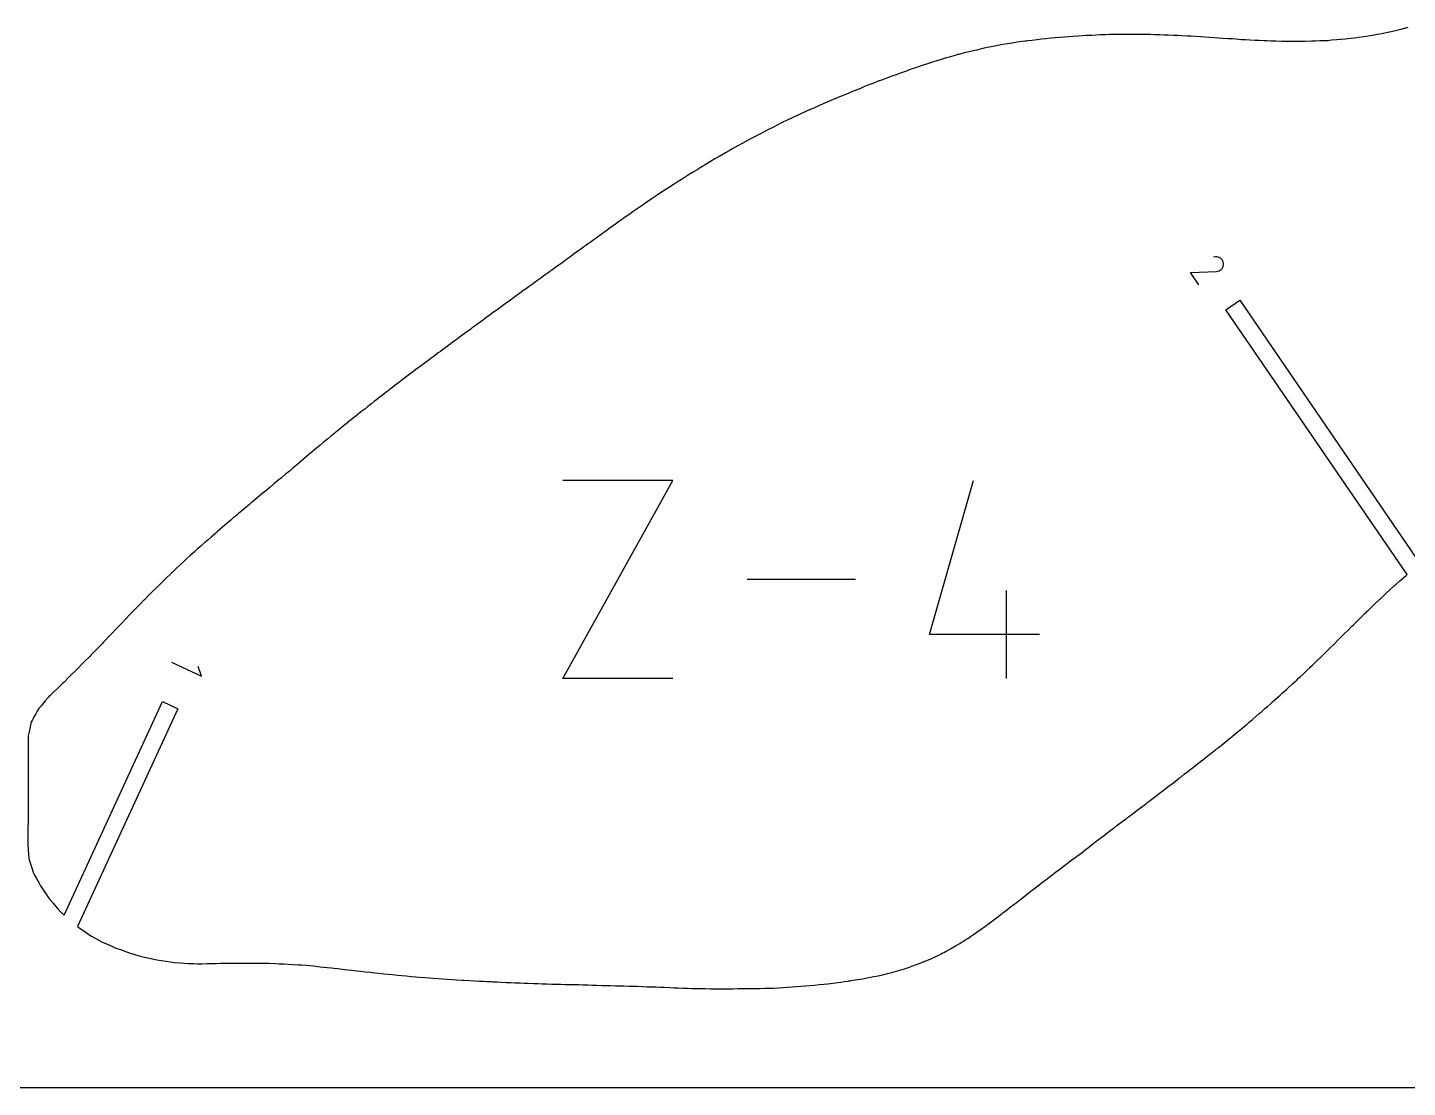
# Model space of a CAD drawing. Extents: x 0 to 560, y 0 to 480.
# Drawn here: x 133.8 to 227.2, y 0 to 71.6 of the extents above; entities that cross this region are included whole.
import ezdxf

# ---------------------------------------------------------------- set-up
doc = ezdxf.new("R2010")
doc.units = 0

msp = doc.modelspace()

# ---------------------------------------------------------------- linework, layer by layer
at = {"layer": 'annotation', "color": 1}
for p, q in [((214.172228, 56.146543), (214.031932, 56.129673)), ((214.262164, 56.145284), (214.172228, 56.146543)), ((214.347927, 56.128619), (214.262164, 56.145284)), ((214.428043, 56.097831), (214.347927, 56.128619)), ((214.501037, 56.054205), (214.428043, 56.097831)), ((214.565437, 55.999022), (214.501037, 56.054205)), ((212.491587, 55.077086), (214.232035, 55.154369)), ((213.05349, 54.256131), (212.491587, 55.077086)), ((214.232035, 55.154369), (214.232035, 55.154369)), ((214.232035, 55.154369), (214.233778, 55.15423)), ((214.233778, 55.15423), (214.235505, 55.154135)), ((214.235505, 55.154135), (214.237229, 55.154084)), ((214.237229, 55.154084), (214.238965, 55.154079)), ((214.238965, 55.154079), (214.240724, 55.15412)), ((214.240724, 55.15412), (214.242522, 55.154208)), ((214.242522, 55.154208), (214.244371, 55.154344)), ((214.244371, 55.154344), (214.246285, 55.154528)), ((214.246285, 55.154528), (214.248278, 55.154762)), ((214.248278, 55.154762), (214.336967, 55.16947)), ((214.248278, 55.154762), (214.248278, 55.154762)), ((214.336967, 55.16947), (214.419202, 55.198886)), ((214.419202, 55.198886), (214.493716, 55.241484)), ((214.493716, 55.241484), (214.559239, 55.295738)), ((214.559239, 55.295738), (214.614503, 55.36012)), ((214.619767, 55.933568), (214.565437, 55.999022)), ((214.614503, 55.36012), (214.65824, 55.433104)), ((214.662555, 55.859124), (214.619767, 55.933568)), ((214.65824, 55.433104), (214.689182, 55.513163)), ((214.692327, 55.776975), (214.662555, 55.859124)), ((214.689182, 55.513163), (214.706061, 55.598772)), ((214.707608, 55.688403), (214.692327, 55.776975)), ((214.706061, 55.598772), (214.707608, 55.688403)), ((214.707608, 55.688403), (214.707608, 55.688403)), ((170.030531, 27.632465), (177.466957, 41.025423)), ((177.466957, 41.025423), (170.030531, 41.025423)), ((194.834715, 30.609891), (197.804582, 41.025423)), ((189.813616, 34.328944), (182.490576, 34.328944)), ((200.042061, 27.632465), (200.042061, 33.580598)), ((202.271141, 30.609891), (194.834715, 30.609891)), ((143.555403, 28.734344), (145.590298, 27.797967)), ((145.590298, 27.797967), (145.345956, 28.458578)), ((177.466957, 27.632465), (170.030531, 27.632465))]:
    msp.add_line(p, q, dxfattribs=at)
at = {"layer": 'boundary', "color": 5}
for p, q in [((203.323922, 70.942098), (203.038016, 70.913389)), ((203.609829, 70.965424), (203.323922, 70.942098)), ((203.958726, 70.992296), (203.609829, 70.965424)), ((204.244633, 71.015622), (203.958726, 70.992296)), ((204.53054, 71.034312), (204.244633, 71.015622)), ((204.879437, 71.058659), (204.53054, 71.034312)), ((205.165344, 71.077348), (204.879437, 71.058659)), ((205.45125, 71.092355), (205.165344, 71.077348)), ((205.800147, 71.111298), (205.45125, 71.092355)), ((206.086054, 71.126303), (205.800147, 71.111298)), ((206.371961, 71.136577), (206.086054, 71.126303)), ((206.720858, 71.149202), (206.371961, 71.136577)), ((207.006765, 71.159477), (206.720858, 71.149202)), ((207.292672, 71.163729), (207.006765, 71.159477)), ((207.641569, 71.16943), (207.292672, 71.163729)), ((207.927476, 71.173683), (207.641569, 71.16943)), ((208.213383, 71.175466), (207.927476, 71.173683)), ((208.562279, 71.177111), (208.213383, 71.175466)), ((208.848186, 71.178893), (208.562279, 71.177111)), ((209.134093, 71.174928), (208.848186, 71.178893)), ((209.48299, 71.169031), (209.134093, 71.174928)), ((209.768897, 71.165067), (209.48299, 71.169031)), ((210.054804, 71.155047), (209.768897, 71.165067)), ((210.4037, 71.144287), (210.054804, 71.155047)), ((210.689606, 71.134266), (210.4037, 71.144287)), ((210.975514, 71.122677), (210.689606, 71.134266)), ((211.32441, 71.108426), (210.975514, 71.122677)), ((211.610316, 71.096836), (211.32441, 71.108426)), ((211.896224, 71.082704), (211.610316, 71.096836)), ((212.245121, 71.064558), (211.896224, 71.082704)), ((212.531029, 71.050425), (212.245121, 71.064558)), ((212.816934, 71.031163), (212.531029, 71.050425)), ((213.165831, 71.008342), (212.816934, 71.031163)), ((213.451739, 70.989078), (213.165831, 71.008342)), ((213.737646, 70.970047), (213.451739, 70.989078)), ((214.086542, 70.948117), (213.737646, 70.970047)), ((214.372448, 70.929085), (214.086542, 70.948117)), ((223.865461, 70.971682), (223.579556, 70.929754)), ((224.214357, 71.020508), (223.865461, 70.971682)), ((224.500264, 71.062434), (224.214357, 71.020508)), ((224.786172, 71.111993), (224.500264, 71.062434)), ((225.135069, 71.17123), (224.786172, 71.111993)), ((225.420974, 71.220789), (225.135069, 71.17123)), ((225.706881, 71.282174), (225.420974, 71.220789)), ((226.055779, 71.35956), (225.706881, 71.282174)), ((226.341688, 71.420946), (226.055779, 71.35956)), ((226.716524, 71.516737), (226.341688, 71.420946)), ((226.937442, 71.572666), (226.716524, 71.516737)), ((226.949445, 71.575774), (226.937442, 71.572666)), ((227.179523, 71.634873), (226.949445, 71.575774)), ((197.513752, 70.002177), (197.164855, 69.919268)), ((197.799659, 70.070617), (197.513752, 70.002177)), ((198.085566, 70.136365), (197.799659, 70.070617)), ((198.434463, 70.214769), (198.085566, 70.136365)), ((198.72037, 70.280516), (198.434463, 70.214769)), ((199.006277, 70.337485), (198.72037, 70.280516)), ((199.355173, 70.408522), (199.006277, 70.337485)), ((199.641081, 70.46549), (199.355173, 70.408522)), ((199.926987, 70.511627), (199.641081, 70.46549)), ((200.275884, 70.571171), (199.926987, 70.511627)), ((200.56179, 70.617306), (200.275884, 70.571171)), ((200.759523, 70.643384), (200.56179, 70.617306)), ((201.100052, 70.688085), (200.759523, 70.643384)), ((201.297784, 70.714161), (201.100052, 70.688085)), ((201.385959, 70.725882), (201.297784, 70.714161)), ((201.394327, 70.72698), (201.385959, 70.725882)), ((201.482502, 70.738701), (201.394327, 70.72698)), ((201.768408, 70.773053), (201.482502, 70.738701)), ((202.117305, 70.813953), (201.768408, 70.773053)), ((202.403212, 70.848307), (202.117305, 70.813953)), ((202.689119, 70.877015), (202.403212, 70.848307)), ((203.038016, 70.913389), (202.689119, 70.877015)), ((214.658356, 70.909856), (214.372448, 70.929085)), ((215.007253, 70.88623), (214.658356, 70.909856)), ((215.29316, 70.867), (215.007253, 70.88623)), ((215.579066, 70.846832), (215.29316, 70.867)), ((215.927963, 70.820294), (215.579066, 70.846832)), ((216.213871, 70.800126), (215.927963, 70.820294)), ((216.499777, 70.786179), (216.213871, 70.800126)), ((216.848674, 70.77132), (216.499777, 70.786179)), ((217.134581, 70.757373), (216.848674, 70.77132)), ((217.470572, 70.743049), (217.134581, 70.757373)), ((217.652538, 70.735162), (217.470572, 70.743049)), ((217.917949, 70.723764), (217.652538, 70.735162)), ((218.055292, 70.717899), (217.917949, 70.723764)), ((218.120195, 70.716735), (218.055292, 70.717899)), ((218.244602, 70.714161), (218.120195, 70.716735)), ((218.656653, 70.705283), (218.244602, 70.714161)), ((218.976002, 70.697821), (218.656653, 70.705283)), ((219.412052, 70.694731), (218.976002, 70.697821)), ((219.455505, 70.694502), (219.412052, 70.694731)), ((219.896712, 70.691274), (219.455505, 70.694502)), ((220.256046, 70.702582), (219.896712, 70.691274)), ((220.682056, 70.714161), (220.256046, 70.702582)), ((220.763181, 70.716156), (220.682056, 70.714161)), ((220.817423, 70.717187), (220.763181, 70.716156)), ((220.940401, 70.721779), (220.817423, 70.717187)), ((221.228265, 70.73285), (220.940401, 70.721779)), ((221.406091, 70.740036), (221.228265, 70.73285)), ((221.738132, 70.752299), (221.406091, 70.740036)), ((222.024041, 70.778011), (221.738132, 70.752299)), ((222.372938, 70.806944), (222.024041, 70.778011)), ((222.658843, 70.832656), (222.372938, 70.806944)), ((222.94475, 70.863146), (222.658843, 70.832656)), ((223.293647, 70.899266), (222.94475, 70.863146)), ((223.579556, 70.929754), (223.293647, 70.899266)), ((194.402724, 69.093382), (194.116817, 69.000479)), ((194.751621, 69.206896), (194.402724, 69.093382)), ((195.037527, 69.2998), (194.751621, 69.206896)), ((195.323434, 69.387637), (195.037527, 69.2998)), ((195.672331, 69.494303), (195.323434, 69.387637)), ((195.958238, 69.582141), (195.672331, 69.494303)), ((196.164252, 69.642176), (195.958238, 69.582141)), ((196.471095, 69.733418), (196.164252, 69.642176)), ((196.677109, 69.793452), (196.471095, 69.733418)), ((196.757002, 69.815991), (196.677109, 69.793452)), ((196.799056, 69.828291), (196.757002, 69.815991)), ((196.878949, 69.850829), (196.799056, 69.828291)), ((197.164855, 69.919268), (196.878949, 69.850829)), ((191.989489, 68.242377), (191.640593, 68.111592)), ((192.275396, 68.347603), (191.989489, 68.242377)), ((192.561303, 68.450443), (192.275396, 68.347603)), ((192.9102, 68.576206), (192.561303, 68.450443)), ((193.196106, 68.679048), (192.9102, 68.576206)), ((193.352335, 68.733803), (193.196106, 68.679048)), ((193.593158, 68.817988), (193.352335, 68.733803)), ((193.749387, 68.872741), (193.593158, 68.817988)), ((193.879065, 68.917874), (193.749387, 68.872741)), ((193.987139, 68.955348), (193.879065, 68.917874)), ((194.116817, 69.000479), (193.987139, 68.955348)), ((189.513265, 67.268429), (189.318994, 67.188213)), ((189.799172, 67.385431), (189.513265, 67.268429)), ((190.148068, 67.528245), (189.799172, 67.385431)), ((190.433975, 67.645248), (190.148068, 67.528245)), ((190.660096, 67.733935), (190.433975, 67.645248)), ((190.988122, 67.863342), (190.660096, 67.733935)), ((191.214244, 67.952031), (190.988122, 67.863342)), ((191.274029, 67.975117), (191.214244, 67.952031)), ((191.2949, 67.983281), (191.274029, 67.975117)), ((191.354686, 68.006366), (191.2949, 67.983281)), ((191.640593, 68.111592), (191.354686, 68.006366)), ((187.330938, 66.3497), (187.039367, 66.223319)), ((187.671843, 66.497099), (187.330938, 66.3497)), ((187.95775, 66.618787), (187.671843, 66.497099)), ((188.306647, 66.766996), (187.95775, 66.618787)), ((188.592553, 66.888685), (188.306647, 66.766996)), ((188.68419, 66.926522), (188.592553, 66.888685)), ((188.846714, 66.993484), (188.68419, 66.926522)), ((188.938351, 67.03132), (188.846714, 66.993484)), ((189.132621, 67.111537), (188.938351, 67.03132)), ((189.318994, 67.188213), (189.132621, 67.111537)), ((185.195619, 65.371893), (184.909712, 65.235052)), ((185.544516, 65.538104), (185.195619, 65.371893)), ((185.830423, 65.674945), (185.544516, 65.538104)), ((186.16693, 65.829798), (185.830423, 65.674945)), ((186.496665, 65.981605), (186.16693, 65.829798)), ((186.751132, 66.098603), (186.496665, 65.981605)), ((186.764921, 66.104606), (186.751132, 66.098603)), ((186.778709, 66.11061), (186.764921, 66.104606)), ((187.039367, 66.223319), (186.778709, 66.11061)), ((183.300907, 64.411703), (183.06829, 64.290953)), ((183.349017, 64.436682), (183.300907, 64.411703)), ((183.588917, 64.561282), (183.349017, 64.436682)), ((183.989001, 64.768988), (183.588917, 64.561282)), ((184.233983, 64.892911), (183.989001, 64.768988)), ((184.57396, 65.065976), (184.233983, 64.892911)), ((184.818942, 65.189898), (184.57396, 65.065976)), ((184.859867, 65.210238), (184.818942, 65.189898)), ((184.868786, 65.214713), (184.859867, 65.210238)), ((184.909712, 65.235052), (184.868786, 65.214713)), ((181.861801, 63.639187), (181.524097, 63.454304)), ((182.14758, 63.796338), (181.861801, 63.639187)), ((182.523797, 63.998523), (182.14758, 63.796338)), ((182.771036, 64.131367), (182.523797, 63.998523)), ((182.815366, 64.155183), (182.771036, 64.131367)), ((183.027499, 64.269189), (182.815366, 64.155183)), ((183.047895, 64.280071), (183.027499, 64.269189)), ((183.06829, 64.290953), (183.047895, 64.280071)), ((179.938474, 62.537392), (179.753929, 62.427767)), ((180.121612, 62.64776), (179.938474, 62.537392)), ((180.306158, 62.757385), (180.121612, 62.64776)), ((180.606517, 62.930488), (180.306158, 62.757385)), ((181.019956, 63.171458), (180.606517, 62.930488)), ((181.226869, 63.290887), (181.019956, 63.171458)), ((181.279189, 63.319683), (181.226869, 63.290887)), ((181.331508, 63.348478), (181.279189, 63.319683)), ((181.524097, 63.454304), (181.331508, 63.348478)), ((178.464738, 61.634878), (178.387236, 61.586655)), ((178.750644, 61.811146), (178.464738, 61.634878)), ((179.09954, 62.027242), (178.750644, 61.811146)), ((179.385448, 62.203509), (179.09954, 62.027242)), ((179.48681, 62.264926), (179.385448, 62.203509)), ((179.652568, 62.36635), (179.48681, 62.264926)), ((179.753929, 62.427767), (179.652568, 62.36635)), ((177.052814, 60.741654), (176.812711, 60.586347)), ((177.303923, 60.903014), (177.052814, 60.741654)), ((177.544026, 61.058322), (177.303923, 60.903014)), ((177.752431, 61.188921), (177.544026, 61.058322)), ((178.051111, 61.376458), (177.752431, 61.188921)), ((178.259515, 61.507057), (178.051111, 61.376458)), ((178.337018, 61.55528), (178.259515, 61.507057)), ((178.387236, 61.586655), (178.337018, 61.55528)), ((175.611898, 59.778078), (175.538776, 59.728005)), ((175.702606, 59.840446), (175.611898, 59.778078)), ((175.988513, 60.034225), (175.702606, 59.840446)), ((176.33741, 60.269669), (175.988513, 60.034225)), ((176.623317, 60.463447), (176.33741, 60.269669)), ((176.669119, 60.493207), (176.623317, 60.463447)), ((176.766907, 60.556587), (176.669119, 60.493207)), ((176.812711, 60.586347), (176.766907, 60.556587)), ((174.346179, 58.895824), (174.133834, 58.744925)), ((174.569552, 59.05445), (174.346179, 58.895824)), ((174.781896, 59.205349), (174.569552, 59.05445)), ((174.977094, 59.340357), (174.781896, 59.205349)), ((175.252868, 59.530628), (174.977094, 59.340357)), ((175.448068, 59.665636), (175.252868, 59.530628)), ((175.538776, 59.728005), (175.448068, 59.665636)), ((172.940473, 57.884318), (172.902372, 57.857113)), ((173.226381, 58.090036), (172.940473, 57.884318)), ((173.575278, 58.342826), (173.226381, 58.090036)), ((173.861185, 58.548543), (173.575278, 58.342826)), ((173.934747, 58.601527), (173.861185, 58.548543)), ((174.060271, 58.691941), (173.934747, 58.601527)), ((174.133834, 58.744925), (174.060271, 58.691941)), ((171.723807, 57.012481), (171.572494, 56.903504)), ((171.86845, 57.117135), (171.723807, 57.012481)), ((172.019764, 57.226111), (171.86845, 57.117135)), ((172.267568, 57.403042), (172.019764, 57.226111)), ((172.608542, 57.647284), (172.267568, 57.403042)), ((172.856347, 57.824215), (172.608542, 57.647284)), ((172.89445, 57.851421), (172.856347, 57.824215)), ((172.902372, 57.857113), (172.89445, 57.851421)), ((170.486324, 56.115014), (170.303965, 55.982794)), ((170.822913, 56.359332), (170.486324, 56.115014)), ((171.099054, 56.559542), (170.822913, 56.359332)), ((171.233647, 56.65715), (171.099054, 56.559542)), ((171.437901, 56.805897), (171.233647, 56.65715)), ((171.572494, 56.903504), (171.437901, 56.805897)), ((169.113033, 55.121813), (169.030044, 55.062083)), ((169.174644, 55.166191), (169.113033, 55.121813)), ((169.257633, 55.225921), (169.174644, 55.166191)), ((169.551955, 55.439449), (169.257633, 55.225921)), ((169.977845, 55.746412), (169.551955, 55.439449)), ((170.178343, 55.8917), (169.977845, 55.746412)), ((170.241154, 55.937247), (170.178343, 55.8917)), ((170.303965, 55.982794), (170.241154, 55.937247)), ((167.749033, 54.141372), (167.658637, 54.076316)), ((167.944546, 54.281467), (167.749033, 54.141372)), ((168.141411, 54.423532), (167.944546, 54.281467)), ((168.336922, 54.563627), (168.141411, 54.423532)), ((168.53984, 54.709439), (168.336922, 54.563627)), ((168.827126, 54.916271), (168.53984, 54.709439)), ((169.030044, 55.062083), (168.827126, 54.916271)), ((166.473556, 53.220662), (166.320121, 53.108735)), ((166.484529, 53.228661), (166.473556, 53.220662)), ((166.495501, 53.23666), (166.484529, 53.228661)), ((166.659974, 53.355488), (166.495501, 53.23666)), ((166.774484, 53.438147), (166.659974, 53.355488)), ((167.034421, 53.62547), (166.774484, 53.438147)), ((167.416212, 53.901228), (167.034421, 53.62547)), ((167.506606, 53.966285), (167.416212, 53.901228)), ((167.658637, 54.076316), (167.506606, 53.966285)), ((214.877329, 52.559938), (215.823025, 53.20722)), ((215.823025, 53.20722), (228.002305, 35.412969)), ((165.211673, 52.299952), (165.051028, 52.182202)), ((165.336933, 52.391568), (165.211673, 52.299952)), ((165.449526, 52.473991), (165.336933, 52.391568)), ((165.574791, 52.565607), (165.449526, 52.473991)), ((165.938986, 52.831141), (165.574791, 52.565607)), ((166.212599, 53.030285), (165.938986, 52.831141)), ((166.320121, 53.108735), (166.212599, 53.030285)), ((227.126461, 34.663631), (214.877329, 52.559938)), ((163.899829, 51.33796), (163.789589, 51.256899)), ((163.956048, 51.379241), (163.899829, 51.33796)), ((164.185736, 51.547398), (163.956048, 51.379241)), ((164.424392, 51.722706), (164.185736, 51.547398)), ((164.654077, 51.890864), (164.424392, 51.722706)), ((164.814723, 52.008613), (164.654077, 51.890864)), ((165.051028, 52.182202), (164.814723, 52.008613)), ((162.701779, 50.45853), (162.462762, 50.281226)), ((162.748668, 50.493541), (162.701779, 50.45853)), ((162.765769, 50.506058), (162.748668, 50.493541)), ((162.812659, 50.541069), (162.765769, 50.506058)), ((163.098564, 50.750685), (162.812659, 50.541069)), ((163.447461, 51.006003), (163.098564, 50.750685)), ((163.73337, 51.215619), (163.447461, 51.006003)), ((163.789589, 51.256899), (163.73337, 51.215619)), ((161.453886, 49.53782), (161.314275, 49.434804)), ((161.600181, 49.646422), (161.453886, 49.53782)), ((161.745653, 49.753158), (161.600181, 49.646422)), ((161.891945, 49.86176), (161.745653, 49.753158)), ((162.130966, 50.039065), (161.891945, 49.86176)), ((162.462762, 50.281226), (162.130966, 50.039065)), ((160.166755, 48.589147), (160.088369, 48.531148)), ((160.204596, 48.617109), (160.166755, 48.589147)), ((160.452662, 48.8), (160.204596, 48.617109)), ((160.723173, 48.999583), (160.452662, 48.8)), ((160.971238, 49.182474), (160.723173, 48.999583)), ((161.110851, 49.28549), (160.971238, 49.182474)), ((161.314275, 49.434804), (161.110851, 49.28549)), ((158.98833, 47.696398), (158.756137, 47.516238)), ((159.042044, 47.737679), (158.98833, 47.696398)), ((159.076101, 47.763874), (159.042044, 47.737679)), ((159.129814, 47.805155), (159.076101, 47.763874)), ((159.415723, 48.021818), (159.129814, 47.805155)), ((159.764621, 48.286522), (159.415723, 48.021818)), ((160.050528, 48.503186), (159.764621, 48.286522)), ((160.088369, 48.531148), (160.050528, 48.503186)), ((157.80243, 46.775688), (157.652736, 46.659254)), ((157.938643, 46.881434), (157.80243, 46.775688)), ((158.072894, 46.985935), (157.938643, 46.881434)), ((158.209107, 47.091682), (158.072894, 46.985935)), ((158.441299, 47.271843), (158.209107, 47.091682)), ((158.756137, 47.516238), (158.441299, 47.271843)), ((156.55455, 45.800767), (156.43659, 45.707554)), ((156.623457, 45.854978), (156.55455, 45.800767)), ((156.840457, 46.024451), (156.623457, 45.854978)), ((157.071395, 46.205892), (156.840457, 46.024451)), ((157.288396, 46.375365), (157.071395, 46.205892)), ((157.43809, 46.491799), (157.288396, 46.375365)), ((157.652736, 46.659254), (157.43809, 46.491799)), ((155.446975, 44.919351), (155.195797, 44.714579)), ((155.456235, 44.926809), (155.446975, 44.919351)), ((155.465497, 44.934267), (155.456235, 44.926809)), ((155.721091, 45.137743), (155.465497, 44.934267)), ((156.021646, 45.37785), (155.721091, 45.137743)), ((156.367682, 45.653343), (156.021646, 45.37785)), ((156.43659, 45.707554), (156.367682, 45.653343)), ((154.338563, 44.013557), (154.121909, 43.834268)), ((154.407816, 44.0705), (154.338563, 44.013557)), ((154.457011, 44.11098), (154.407816, 44.0705)), ((154.526265, 44.167924), (154.457011, 44.11098)), ((154.868156, 44.446763), (154.526265, 44.167924)), ((155.195797, 44.714579), (154.868156, 44.446763)), ((153.070653, 42.960368), (152.842814, 42.768938)), ((153.228628, 43.092846), (153.070653, 42.960368)), ((153.356562, 43.199465), (153.228628, 43.092846)), ((153.477618, 43.300497), (153.356562, 43.199465)), ((153.605551, 43.407115), (153.477618, 43.300497)), ((153.822206, 43.586403), (153.605551, 43.407115)), ((154.121909, 43.834268), (153.822206, 43.586403)), ((152.028779, 42.085457), (151.86719, 41.949475)), ((152.131838, 42.172136), (152.028779, 42.085457)), ((152.314686, 42.325564), (152.131838, 42.172136)), ((152.501994, 42.483031), (152.314686, 42.325564)), ((152.684843, 42.63646), (152.501994, 42.483031)), ((152.842814, 42.768938), (152.684843, 42.63646)), ((150.843419, 41.093077), (150.481633, 40.792601)), ((150.891664, 41.133246), (150.843419, 41.093077)), ((150.985636, 41.211256), (150.891664, 41.133246)), ((151.033879, 41.251425), (150.985636, 41.211256)), ((151.271543, 41.450654), (151.033879, 41.251425)), ((151.526468, 41.663569), (151.271543, 41.450654)), ((151.764133, 41.862798), (151.526468, 41.663569)), ((151.86719, 41.949475), (151.764133, 41.862798)), ((149.922709, 40.329099), (149.660355, 40.110173)), ((149.923686, 40.329907), (149.922709, 40.329099)), ((149.924664, 40.330714), (149.923686, 40.329907)), ((150.195749, 40.555858), (149.924664, 40.330714)), ((150.481633, 40.792601), (150.195749, 40.555858)), ((148.600694, 39.224493), (148.301127, 38.970959)), ((148.820536, 39.410003), (148.600694, 39.224493)), ((148.886603, 39.465542), (148.820536, 39.410003)), ((148.935933, 39.50696), (148.886603, 39.465542)), ((149.002002, 39.562499), (148.935933, 39.50696)), ((149.355436, 39.857173), (149.002002, 39.562499)), ((149.660355, 40.110173), (149.355436, 39.857173)), ((147.565229, 38.346066), (147.328241, 38.142935)), ((147.732896, 38.489293), (147.565229, 38.346066)), ((147.851138, 38.589689), (147.732896, 38.489293)), ((147.963047, 38.685052), (147.851138, 38.589689)), ((148.081288, 38.785448), (147.963047, 38.685052)), ((148.301127, 38.970959), (148.081288, 38.785448)), ((146.540495, 37.463425), (146.360713, 37.307904)), ((146.661341, 37.568582), (146.540495, 37.463425)), ((146.826404, 37.711263), (146.661341, 37.568582)), ((146.995518, 37.857029), (146.826404, 37.711263)), ((147.160577, 37.999709), (146.995518, 37.857029)), ((147.328241, 38.142935), (147.160577, 37.999709)), ((145.399757, 36.463863), (145.319156, 36.392593)), ((145.527665, 36.576602), (145.399757, 36.463863)), ((145.608263, 36.647873), (145.527665, 36.576602)), ((145.81357, 36.828623), (145.608263, 36.647873)), ((146.03456, 37.021998), (145.81357, 36.828623)), ((146.23987, 37.202748), (146.03456, 37.021998)), ((146.360713, 37.307904), (146.23987, 37.202748)), ((144.398449, 35.570463), (144.139954, 35.325995)), ((144.444679, 35.611902), (144.398449, 35.570463)), ((144.527545, 35.685723), (144.444679, 35.611902)), ((144.573777, 35.727161), (144.527545, 35.685723)), ((144.81345, 35.941798), (144.573777, 35.727161)), ((145.07948, 36.177956), (144.81345, 35.941798)), ((145.319156, 36.392593), (145.07948, 36.177956)), ((143.477738, 34.698666), (143.214621, 34.43962)), ((143.505149, 34.725528), (143.477738, 34.698666)), ((143.560479, 34.779588), (143.505149, 34.725528)), ((143.587893, 34.806451), (143.560479, 34.779588)), ((143.846388, 35.05092), (143.587893, 34.806451)), ((144.139954, 35.325995), (143.846388, 35.05092)), ((226.634797, 34.231143), (227.066397, 34.610692)), ((227.066397, 34.610692), (227.126461, 34.663631)), ((142.557022, 33.794178), (142.290651, 33.530625)), ((142.579817, 33.816532), (142.557022, 33.794178)), ((142.627621, 33.863386), (142.579817, 33.816532)), ((142.650409, 33.88574), (142.627621, 33.863386)), ((142.913526, 34.144784), (142.650409, 33.88574)), ((143.214621, 34.43962), (142.913526, 34.144784)), ((225.675076, 33.35886), (225.991867, 33.650616)), ((225.991867, 33.650616), (226.245969, 33.88574)), ((226.245969, 33.88574), (226.277774, 33.914714)), ((226.277774, 33.914714), (226.309881, 33.94365)), ((226.309881, 33.94365), (226.341688, 33.972625)), ((226.341688, 33.972625), (226.634797, 34.231143)), ((141.636317, 32.886398), (141.376747, 32.619709)), ((141.655852, 32.905617), (141.636317, 32.886398)), ((141.696858, 32.945812), (141.655852, 32.905617)), ((141.716389, 32.96503), (141.696858, 32.945812)), ((141.982763, 33.228582), (141.716389, 32.96503)), ((142.290651, 33.530625), (141.982763, 33.228582)), ((224.732401, 32.466188), (225.020814, 32.742483)), ((225.020814, 32.742483), (225.252951, 32.96503)), ((225.252951, 32.96503), (225.30672, 33.015812)), ((225.30672, 33.015812), (225.367205, 33.072953)), ((225.367205, 33.072953), (225.420974, 33.123736)), ((225.420974, 33.123736), (225.675076, 33.35886)), ((140.715607, 31.940126), (140.471114, 31.682139)), ((140.741941, 31.968047), (140.715607, 31.940126)), ((140.787661, 32.0164), (140.741941, 31.968047)), ((140.813997, 32.044319), (140.787661, 32.0164)), ((141.07357, 32.311007), (140.813997, 32.044319)), ((141.376747, 32.619709), (141.07357, 32.311007)), ((223.80045, 31.559355), (224.07471, 31.82748)), ((224.07471, 31.82748), (224.295606, 32.044319)), ((224.295606, 32.044319), (224.360617, 32.107678)), ((224.360617, 32.107678), (224.435253, 32.18028)), ((224.435253, 32.18028), (224.500264, 32.24364)), ((224.500264, 32.24364), (224.732401, 32.466188)), ((139.794896, 30.973217), (139.563405, 30.730516)), ((139.836309, 31.016423), (139.794896, 30.973217)), ((139.898159, 31.080402), (139.836309, 31.016423)), ((139.939575, 31.123609), (139.898159, 31.080402)), ((140.184067, 31.381596), (139.939575, 31.123609)), ((140.471114, 31.682139), (140.184067, 31.381596)), ((222.874968, 30.646522), (223.141705, 30.909621)), ((223.141705, 30.909621), (223.357828, 31.123609)), ((223.357828, 31.123609), (223.427612, 31.192675)), ((223.427612, 31.192675), (223.509772, 31.273447)), ((223.509772, 31.273447), (223.579556, 31.342515)), ((223.579556, 31.342515), (223.80045, 31.559355)), ((138.874186, 30.014187), (138.653437, 29.785269)), ((138.9286, 30.071176), (138.874186, 30.014187)), ((139.001348, 30.145909), (138.9286, 30.071176)), ((139.055764, 30.202898), (139.001348, 30.145909)), ((139.287257, 30.445599), (139.055764, 30.202898)), ((139.563405, 30.730516), (139.287257, 30.445599)), ((221.951476, 29.732122), (222.213717, 29.991643)), ((222.213717, 29.991643), (222.42706, 30.202898)), ((222.42706, 30.202898), (222.499624, 30.274817)), ((222.499624, 30.274817), (222.58628, 30.360615)), ((222.58628, 30.360615), (222.658843, 30.432534)), ((222.658843, 30.432534), (222.874968, 30.646522)), ((137.953475, 29.066648), (137.737187, 28.847408)), ((138.018635, 29.133314), (137.953475, 29.066648)), ((138.099444, 29.215521), (138.018635, 29.133314)), ((138.164604, 29.282186), (138.099444, 29.215521)), ((138.385349, 29.511105), (138.164604, 29.282186)), ((138.653437, 29.785269), (138.385349, 29.511105)), ((221.02788, 28.826141), (221.286437, 29.077151)), ((221.286437, 29.077151), (221.496895, 29.282186)), ((221.496895, 29.282186), (221.572346, 29.356839)), ((221.572346, 29.356839), (221.662684, 29.446216)), ((221.662684, 29.446216), (221.738132, 29.520868)), ((221.738132, 29.520868), (221.951476, 29.732122)), ((137.032765, 28.136989), (136.815126, 27.920974)), ((137.102381, 28.206881), (137.032765, 28.136989)), ((137.187005, 28.291583), (137.102381, 28.206881)), ((137.256625, 28.361477), (137.187005, 28.291583)), ((137.472914, 28.580718), (137.256625, 28.361477)), ((137.737187, 28.847408), (137.472914, 28.580718)), ((220.098252, 27.940985), (220.344277, 28.171571)), ((220.344277, 28.171571), (220.545816, 28.361477)), ((220.545816, 28.361477), (220.630184, 28.442348)), ((220.630184, 28.442348), (220.733056, 28.540234)), ((220.733056, 28.540234), (220.817423, 28.621105)), ((220.817423, 28.621105), (221.02788, 28.826141)), ((136.112054, 27.231312), (135.888484, 27.012606)), ((136.18032, 27.298513), (136.112054, 27.231312)), ((136.258886, 27.373565), (136.18032, 27.298513)), ((136.327156, 27.440765), (136.258886, 27.373565)), ((136.544794, 27.656779), (136.327156, 27.440765)), ((136.815126, 27.920974), (136.544794, 27.656779)), ((218.976002, 26.905149), (219.158035, 27.072139)), ((219.158035, 27.072139), (219.378496, 27.273776)), ((219.378496, 27.273776), (219.560529, 27.440765)), ((219.560529, 27.440765), (219.664403, 27.536767)), ((219.664403, 27.536767), (219.792839, 27.655078)), ((219.792839, 27.655078), (219.896713, 27.75108)), ((219.896713, 27.75108), (220.098252, 27.940985)), ((135.191337, 26.342686), (135.005122, 26.119141)), ((135.25368, 26.405048), (135.191337, 26.342686)), ((135.310697, 26.457691), (135.25368, 26.405048)), ((135.373032, 26.520055), (135.310697, 26.457691)), ((135.596602, 26.738762), (135.373032, 26.520055)), ((135.888484, 27.012606), (135.596602, 26.738762)), ((218.055292, 26.07422), (218.210391, 26.213598)), ((218.210391, 26.213598), (218.396892, 26.380675)), ((218.396892, 26.380675), (218.551992, 26.520055)), ((218.551992, 26.520055), (218.682799, 26.638972)), ((218.682799, 26.638972), (218.845195, 26.786232)), ((218.845195, 26.786232), (218.976002, 26.905149)), ((134.370323, 25.258692), (134.270633, 25.094169)), ((134.469454, 25.434823), (134.370323, 25.258692)), ((134.569144, 25.599347), (134.469454, 25.434823)), ((134.755359, 25.822889), (134.569144, 25.599347)), ((135.005122, 26.119141), (134.755359, 25.822889)), ((136.292171, 11.641658), (142.932753, 26.072694)), ((143.97382, 25.593637), (137.195686, 10.863679)), ((142.932753, 26.072694), (143.97382, 25.593637)), ((216.925351, 25.083309), (217.134581, 25.263755)), ((217.134581, 25.263755), (217.255024, 25.369216)), ((217.255024, 25.369216), (217.397841, 25.493884)), ((217.397841, 25.493884), (217.518283, 25.599347)), ((217.518283, 25.599347), (217.683748, 25.745874)), ((217.683748, 25.745874), (217.889828, 25.927693)), ((217.889828, 25.927693), (218.055292, 26.07422)), ((133.995295, 24.392727), (133.927049, 24.043831)), ((134.058094, 24.678634), (133.995295, 24.392727)), ((134.121266, 24.800019), (134.058094, 24.678634)), ((134.207459, 24.972785), (134.121266, 24.800019)), ((134.270633, 25.094169), (134.207459, 24.972785)), ((215.947167, 24.253029), (216.213871, 24.473892)), ((216.213871, 24.473892), (216.290548, 24.538936)), ((216.290548, 24.538936), (216.378901, 24.613591)), ((216.378901, 24.613591), (216.455577, 24.678634)), ((216.455577, 24.678634), (216.664807, 24.85908)), ((216.664807, 24.85908), (216.925351, 25.083309)), ((133.861416, 23.472017), (133.858363, 23.123119)), ((133.864246, 23.757926), (133.861416, 23.472017)), ((133.927049, 24.043831), (133.864246, 23.757926)), ((214.658356, 23.207244), (215.007253, 23.485845)), ((215.007253, 23.485845), (215.29316, 23.713771)), ((215.29316, 23.713771), (215.312365, 23.729452)), ((215.312365, 23.729452), (215.328097, 23.742246)), ((215.328097, 23.742246), (215.347302, 23.757926)), ((215.347302, 23.757926), (215.614003, 23.978788)), ((215.614003, 23.978788), (215.947167, 24.253029)), ((133.85485, 22.551307), (133.853864, 22.202411)), ((133.855529, 22.837213), (133.85485, 22.551307)), ((133.858363, 23.123119), (133.855529, 22.837213)), ((213.451739, 22.252883), (213.68408, 22.435772)), ((213.68408, 22.435772), (213.960569, 22.654322)), ((213.960569, 22.654322), (214.192909, 22.837212)), ((214.192909, 22.837212), (214.246476, 22.879513)), ((214.246476, 22.879513), (214.318882, 22.937015)), ((214.318882, 22.937015), (214.372448, 22.979316)), ((214.372448, 22.979316), (214.658356, 23.207244)), ((133.852619, 21.630595), (133.851908, 21.2817)), ((133.853183, 21.916502), (133.852619, 21.630595)), ((133.853864, 22.202411), (133.853183, 21.916502)), ((212.318672, 21.366607), (212.531029, 21.531699)), ((212.531029, 21.531699), (212.6856, 21.652514)), ((212.6856, 21.652514), (212.868408, 21.795689)), ((212.868408, 21.795689), (213.02298, 21.916502)), ((213.02298, 21.916502), (213.154315, 22.01952)), ((213.154315, 22.01952), (213.320403, 22.149867)), ((213.320403, 22.149867), (213.451739, 22.252883)), ((133.850787, 20.709886), (133.850117, 20.360988)), ((133.851338, 20.995795), (133.850787, 20.709886)), ((133.851908, 21.2817), (133.851338, 20.995795)), ((210.975514, 20.328945), (211.32441, 20.597306)), ((211.32441, 20.597306), (211.610316, 20.815908)), ((211.610316, 20.815908), (211.683869, 20.872713)), ((211.683869, 20.872713), (211.769256, 20.93899)), ((211.769256, 20.93899), (211.842808, 20.995795)), ((211.842808, 20.995795), (212.055163, 21.160886)), ((212.055163, 21.160886), (212.318672, 21.366607)), ((133.849015, 19.789176), (133.848338, 19.440279)), ((133.849568, 20.075081), (133.849015, 19.789176)), ((133.850117, 20.360988), (133.849568, 20.075081)), ((209.768897, 19.410467), (210.040963, 19.617228)), ((210.040963, 19.617228), (210.371082, 19.868321)), ((210.371082, 19.868321), (210.643149, 20.075081)), ((210.643149, 20.075081), (210.656989, 20.085584)), ((210.656989, 20.085584), (210.675766, 20.099842)), ((210.675766, 20.099842), (210.689606, 20.110342)), ((210.689606, 20.110342), (210.975514, 20.328945)), ((133.847236, 18.868465), (133.846566, 18.51957)), ((133.847785, 19.15437), (133.847236, 18.868465)), ((133.848338, 19.440279), (133.847785, 19.15437)), ((208.654597, 18.561449), (208.848187, 18.708693)), ((208.848187, 18.708693), (209.030257, 18.847358)), ((209.030257, 18.847358), (209.250935, 19.015707)), ((209.250935, 19.015707), (209.433005, 19.15437)), ((209.433005, 19.15437), (209.53684, 19.233517)), ((209.53684, 19.233517), (209.66506, 19.331321)), ((209.66506, 19.331321), (209.768897, 19.410467)), ((133.845464, 17.947754), (133.844791, 17.598857)), ((133.846015, 18.233663), (133.845464, 17.947754)), ((133.846566, 18.51957), (133.846015, 18.233663)), ((207.507788, 17.692085), (207.927476, 18.008378)), ((207.927476, 18.008378), (208.019793, 18.078331)), ((208.019793, 18.078331), (208.132086, 18.16371)), ((208.132086, 18.16371), (208.224404, 18.233663)), ((208.224404, 18.233663), (208.417993, 18.380903)), ((208.417993, 18.380903), (208.654597, 18.561449)), ((133.843693, 17.027044), (133.843023, 16.678146)), ((133.84424, 17.312953), (133.843693, 17.027044)), ((133.844791, 17.598857), (133.84424, 17.312953)), ((206.086054, 16.617108), (206.504801, 16.934196)), ((206.504801, 16.934196), (206.725958, 17.101714)), ((206.725958, 17.101714), (206.736531, 17.10972)), ((206.736531, 17.10972), (207.004955, 17.312952)), ((207.004955, 17.312952), (207.00586, 17.313631)), ((207.00586, 17.313631), (207.006765, 17.314309)), ((207.006765, 17.314309), (207.276094, 17.517062)), ((207.276094, 17.517062), (207.286701, 17.525047)), ((207.286701, 17.525047), (207.507788, 17.692085)), ((133.843023, 16.678146), (133.842474, 16.392239)), ((133.842474, 16.392239), (133.855258, 16.106334)), ((133.855258, 16.106334), (133.878057, 15.757437)), ((204.98396, 15.773588), (205.165343, 15.91041)), ((205.165343, 15.91041), (205.360248, 16.059495)), ((205.360248, 16.059495), (205.599768, 16.243156)), ((205.599768, 16.243156), (205.794672, 16.392239)), ((205.794672, 16.392239), (205.885674, 16.462405)), ((205.885674, 16.462405), (205.995051, 16.546941)), ((205.995051, 16.546941), (206.086054, 16.617108)), ((133.878057, 15.757437), (133.89085, 15.471528)), ((133.89085, 15.471528), (133.98209, 15.185621)), ((133.98209, 15.185621), (134.107913, 14.836726)), ((203.632119, 14.758215), (203.966236, 15.008735)), ((203.966236, 15.008735), (204.244633, 15.21613)), ((204.244633, 15.21613), (204.349156, 15.294642)), ((204.349156, 15.294642), (204.479606, 15.393017)), ((204.479606, 15.393017), (204.584129, 15.471528)), ((204.584129, 15.471528), (204.765514, 15.608352)), ((204.765514, 15.608352), (204.98396, 15.773588)), ((134.107913, 14.836726), (134.199147, 14.550821)), ((134.199147, 14.550821), (134.227927, 14.48726)), ((134.227927, 14.48726), (134.241854, 14.459853)), ((134.241854, 14.459853), (134.270633, 14.396294)), ((134.270633, 14.396294), (134.387902, 14.173948)), ((134.387902, 14.173948), (134.567524, 13.852457)), ((202.403212, 13.81923), (202.689119, 14.038512)), ((202.689119, 14.038512), (203.038016, 14.308939)), ((203.038016, 14.308939), (203.323923, 14.528219)), ((203.323923, 14.528219), (203.331433, 14.533906)), ((203.331433, 14.533906), (203.346212, 14.545132)), ((203.346212, 14.545132), (203.353722, 14.550821)), ((203.353722, 14.550821), (203.632119, 14.758215)), ((134.567524, 13.852457), (134.684794, 13.630107)), ((134.684794, 13.630107), (134.865988, 13.358216)), ((134.865988, 13.358216), (135.069532, 13.059271)), ((201.320703, 12.977147), (201.482502, 13.102307)), ((201.482502, 13.102307), (201.689745, 13.263056)), ((201.689745, 13.263056), (201.953161, 13.469359)), ((201.953161, 13.469359), (202.160404, 13.630107)), ((202.160404, 13.630107), (202.239067, 13.691047)), ((202.239067, 13.691047), (202.324548, 13.758292)), ((202.324548, 13.758292), (202.403212, 13.81923)), ((135.069532, 13.059271), (135.191338, 12.877631)), ((135.191338, 12.877631), (135.253921, 12.793516)), ((135.253921, 12.793516), (135.316497, 12.709397)), ((135.316497, 12.709397), (135.545238, 12.448261)), ((135.545238, 12.448261), (135.850691, 12.098964)), ((200.03005, 11.978593), (200.315768, 12.19921)), ((200.315768, 12.19921), (200.561791, 12.389117)), ((200.561791, 12.389117), (200.6859, 12.485119)), ((200.6859, 12.485119), (200.851298, 12.613397)), ((200.851298, 12.613397), (200.975406, 12.709397)), ((200.975406, 12.709397), (201.137205, 12.834554)), ((201.137205, 12.834554), (201.320703, 12.977147)), ((135.850691, 12.098964), (136.112054, 11.803864)), ((136.112054, 11.803864), (136.119495, 11.796276)), ((136.119495, 11.796276), (136.126937, 11.788689)), ((136.126937, 11.788689), (136.237501, 11.690305)), ((136.237501, 11.690305), (136.292171, 11.641658)), ((199.006277, 11.198446), (199.355173, 11.463252)), ((199.355173, 11.463252), (199.64108, 11.67911)), ((199.64108, 11.67911), (199.680965, 11.709659)), ((199.680965, 11.709659), (199.744143, 11.758141)), ((199.744143, 11.758141), (199.784027, 11.788689)), ((199.784027, 11.788689), (200.03005, 11.978593)), ((137.195686, 10.863679), (137.254141, 10.823257)), ((137.254141, 10.823257), (137.371201, 10.742308)), ((137.371201, 10.742308), (137.680355, 10.526311)), ((137.680355, 10.526311), (137.953475, 10.338094)), ((137.953475, 10.338094), (138.146716, 10.227674)), ((197.610495, 10.203952), (197.799659, 10.326796)), ((197.799659, 10.326796), (198.031119, 10.489859)), ((198.031119, 10.489859), (198.331931, 10.704913)), ((198.331931, 10.704913), (198.563391, 10.867976)), ((198.563391, 10.867976), (198.617838, 10.90748)), ((198.617838, 10.90748), (198.665923, 10.943089)), ((198.665923, 10.943089), (198.72037, 10.98259)), ((198.72037, 10.98259), (199.006277, 11.198446)), ((138.146716, 10.227674), (138.439851, 10.057689)), ((138.439851, 10.057689), (138.633092, 9.947265)), ((138.633092, 9.947265), (138.725756, 9.898073)), ((138.725756, 9.898073), (138.781518, 9.867764)), ((138.781518, 9.867764), (138.874186, 9.818572)), ((138.874186, 9.818572), (139.160091, 9.693434)), ((139.160091, 9.693434), (139.508987, 9.539307)), ((139.508987, 9.539307), (139.794896, 9.414165)), ((139.794896, 9.414165), (140.093035, 9.310839)), ((195.958238, 9.201854), (196.244145, 9.36628)), ((196.244145, 9.36628), (196.593042, 9.567371)), ((196.593042, 9.567371), (196.878949, 9.731794)), ((196.878949, 9.731794), (196.975691, 9.792789)), ((196.975691, 9.792789), (197.122523, 9.886271)), ((197.122523, 9.886271), (197.219266, 9.947265)), ((197.219266, 9.947265), (197.40843, 10.070109)), ((197.40843, 10.070109), (197.610495, 10.203952)), ((140.093035, 9.310839), (140.500438, 9.16689)), ((140.500438, 9.16689), (140.715607, 9.092242)), ((140.715607, 9.092242), (140.827277, 9.059397)), ((140.827277, 9.059397), (140.93895, 9.026558)), ((140.93895, 9.026558), (141.125647, 8.969399)), ((141.125647, 8.969399), (141.369536, 8.898796)), ((141.369536, 8.898796), (141.636317, 8.816198)), ((141.636317, 8.816198), (141.922222, 8.75103)), ((141.922222, 8.75103), (142.271117, 8.679204)), ((142.271117, 8.679204), (142.557022, 8.614035)), ((142.557022, 8.614035), (142.842931, 8.569807)), ((142.842931, 8.569807), (143.191829, 8.522449)), ((143.191829, 8.522449), (143.477738, 8.478224)), ((143.477738, 8.478224), (143.763643, 8.450855)), ((143.763643, 8.450855), (144.11254, 8.42289)), ((144.11254, 8.42289), (144.398449, 8.395521)), ((147.446486, 8.395124), (147.795383, 8.40498)), ((147.795383, 8.40498), (148.081288, 8.405701)), ((148.081288, 8.405701), (148.367195, 8.403493)), ((148.367195, 8.403493), (148.716093, 8.403019)), ((148.716093, 8.403019), (149.002001, 8.40081)), ((149.002001, 8.40081), (149.287907, 8.399333)), ((194.116817, 8.371643), (194.402724, 8.488674)), ((194.402724, 8.488674), (194.751621, 8.627132)), ((194.751621, 8.627132), (195.037528, 8.744162)), ((195.037528, 8.744162), (195.205821, 8.826717)), ((195.205821, 8.826717), (195.447557, 8.944004)), ((195.447557, 8.944004), (195.615851, 9.026558)), ((195.615851, 9.026558), (195.733464, 9.087044)), ((195.733464, 9.087044), (195.840624, 9.141367)), ((195.840624, 9.141367), (195.958238, 9.201854)), ((144.398449, 8.395521), (144.684354, 8.383065)), ((144.684354, 8.383065), (145.033249, 8.373741)), ((145.033249, 8.373741), (145.319156, 8.361283)), ((145.319156, 8.361283), (145.605063, 8.362129)), ((145.605063, 8.362129), (145.953961, 8.36631)), ((145.953961, 8.36631), (146.23987, 8.367155)), ((146.23987, 8.367155), (146.525775, 8.373255)), ((146.525775, 8.373255), (146.87467, 8.388299)), ((146.87467, 8.388299), (147.160577, 8.3944)), ((147.160577, 8.3944), (147.446486, 8.395124)), ((149.287907, 8.399333), (149.636802, 8.398189)), ((149.636802, 8.398189), (149.922709, 8.396711)), ((149.922709, 8.396711), (150.125944, 8.38854)), ((150.125944, 8.38854), (150.557881, 8.369614)), ((150.557881, 8.369614), (150.843419, 8.358485)), ((150.843419, 8.358485), (151.165651, 8.342785)), ((151.165651, 8.342785), (151.441904, 8.32511)), ((151.441904, 8.32511), (151.764133, 8.309843)), ((151.764133, 8.309843), (152.118198, 8.292833)), ((152.118198, 8.292833), (152.330774, 8.2798)), ((152.330774, 8.2798), (152.684843, 8.263308)), ((152.684843, 8.263308), (153.144705, 8.210153)), ((153.144705, 8.210153), (153.146562, 8.209956)), ((153.146562, 8.209956), (153.605551, 8.158705)), ((153.605551, 8.158705), (153.843564, 8.131311)), ((153.843564, 8.131311), (154.07518, 8.105844)), ((154.07518, 8.105844), (154.382067, 8.074297)), ((154.382067, 8.074297), (154.526264, 8.061181)), ((154.526264, 8.061181), (154.774619, 8.032313)), ((154.774619, 8.032313), (154.937199, 8.012522)), ((154.937199, 8.012522), (155.098064, 7.992029)), ((155.098064, 7.992029), (155.446975, 7.951499)), ((155.446975, 7.951499), (155.732882, 7.920346)), ((155.732882, 7.920346), (156.081777, 7.877524)), ((156.081777, 7.877524), (156.367683, 7.84637)), ((156.367683, 7.84637), (156.653591, 7.817224)), ((156.653591, 7.817224), (157.002489, 7.77949)), ((157.002489, 7.77949), (157.288396, 7.750344)), ((157.288396, 7.750344), (157.574301, 7.721042)), ((157.574301, 7.721042), (157.923198, 7.68348)), ((157.923198, 7.68348), (158.209106, 7.65418)), ((158.209106, 7.65418), (158.495013, 7.627747)), ((158.495013, 7.627747), (158.843909, 7.5913)), ((158.843909, 7.5913), (159.129814, 7.56487)), ((159.129814, 7.56487), (159.415723, 7.537722)), ((159.415723, 7.537722), (159.764621, 7.500164)), ((159.764621, 7.500164), (160.050528, 7.473018)), ((160.050528, 7.473018), (160.336433, 7.449968)), ((190.719882, 7.422915), (191.068778, 7.486976)), ((191.068778, 7.486976), (191.354685, 7.539802)), ((191.354685, 7.539802), (191.640592, 7.613309)), ((191.640592, 7.613309), (191.989489, 7.700062)), ((191.989489, 7.700062), (192.275396, 7.773569)), ((192.275396, 7.773569), (192.561303, 7.856644)), ((192.561303, 7.856644), (192.9102, 7.952105)), ((192.9102, 7.952105), (193.196107, 8.035182)), ((193.196107, 8.035182), (193.250495, 8.054646)), ((193.250495, 8.054646), (193.340994, 8.086383)), ((193.340994, 8.086383), (193.395382, 8.105844)), ((193.395382, 8.105844), (193.626901, 8.192169)), ((193.626901, 8.192169), (193.885298, 8.285322)), ((193.885298, 8.285322), (194.116817, 8.371643)), ((160.336433, 7.449968), (160.685329, 7.421884)), ((160.685329, 7.421884), (160.971238, 7.398837)), ((160.971238, 7.398837), (161.257145, 7.376479)), ((161.257145, 7.376479), (161.60604, 7.348879)), ((161.60604, 7.348879), (161.891945, 7.326524)), ((161.891945, 7.326524), (162.146212, 7.312601)), ((162.146212, 7.312601), (162.567874, 7.288215)), ((162.567874, 7.288215), (162.812659, 7.274838)), ((162.812659, 7.274838), (163.204886, 7.255666)), ((163.204886, 7.255666), (163.341138, 7.248845)), ((163.341138, 7.248845), (163.733369, 7.229889)), ((163.733369, 7.229889), (164.062776, 7.206627)), ((164.062776, 7.206627), (164.393781, 7.185134)), ((164.393781, 7.185134), (164.551249, 7.175708)), ((164.551249, 7.175708), (164.654077, 7.170504)), ((164.654077, 7.170504), (164.877882, 7.16038)), ((164.877882, 7.16038), (165.164517, 7.147386)), ((165.164517, 7.147386), (165.266007, 7.142759)), ((165.266007, 7.142759), (165.574791, 7.128803)), ((165.574791, 7.128803), (165.860698, 7.115322)), ((165.860698, 7.115322), (166.209594, 7.098535)), ((166.209594, 7.098535), (166.495501, 7.085055)), ((166.495501, 7.085055), (166.781408, 7.073304)), ((166.781408, 7.073304), (167.130305, 7.056694)), ((167.130305, 7.056694), (167.416212, 7.044942)), ((167.416212, 7.044942), (167.702119, 7.035527)), ((167.702119, 7.035527), (168.051015, 7.022886)), ((168.051015, 7.022886), (168.336922, 7.013473)), ((168.336922, 7.013473), (168.622829, 7.004194)), ((168.622829, 7.004194), (168.971726, 6.994098)), ((168.971726, 6.994098), (169.257633, 6.984819)), ((169.257633, 6.984819), (169.54354, 6.977969)), ((169.54354, 6.977969), (169.892436, 6.969567)), ((169.892436, 6.969567), (170.178343, 6.962719)), ((170.178343, 6.962719), (170.46425, 6.957327)), ((170.46425, 6.957327), (170.813147, 6.949443)), ((170.813147, 6.949443), (171.099054, 6.944053)), ((171.099054, 6.944053), (171.38496, 6.934719)), ((171.38496, 6.934719), (171.733856, 6.923198)), ((171.733856, 6.923198), (172.019764, 6.913863)), ((172.019764, 6.913863), (172.305671, 6.905863)), ((172.305671, 6.905863), (172.654567, 6.897617)), ((172.654567, 6.897617), (172.940473, 6.889617)), ((172.940473, 6.889617), (173.226381, 6.88167)), ((173.226381, 6.88167), (173.575278, 6.873603)), ((173.575278, 6.873603), (173.861185, 6.86566)), ((173.861185, 6.86566), (174.147091, 6.857556)), ((174.147091, 6.857556), (174.495988, 6.849212)), ((174.495988, 6.849212), (174.781896, 6.841111)), ((174.781896, 6.841111), (175.067803, 6.831152)), ((175.067803, 6.831152), (175.416699, 6.817079)), ((175.416699, 6.817079), (175.702606, 6.807123)), ((175.702606, 6.807123), (175.988513, 6.799619)), ((175.988513, 6.799619), (176.33741, 6.789838)), ((176.33741, 6.789838), (176.623317, 6.78233)), ((176.623317, 6.78233), (176.909224, 6.768504)), ((176.909224, 6.768504), (177.25812, 6.751638)), ((177.25812, 6.751638), (177.544026, 6.737812)), ((177.544026, 6.737812), (177.829934, 6.727755)), ((177.829934, 6.727755), (178.178831, 6.712782)), ((178.178831, 6.712782), (178.464738, 6.702724)), ((178.464738, 6.702724), (178.750644, 6.695)), ((178.750644, 6.695), (179.09954, 6.683275)), ((179.09954, 6.683275), (179.385448, 6.675549)), ((179.385448, 6.675549), (179.671355, 6.673977)), ((179.671355, 6.673977), (180.020252, 6.670048)), ((180.020252, 6.670048), (180.306158, 6.668474)), ((180.306158, 6.668474), (180.592065, 6.668606)), ((180.592065, 6.668606), (180.940962, 6.6675)), ((180.940962, 6.6675), (181.226869, 6.66763)), ((181.226869, 6.66763), (181.512776, 6.672118)), ((181.512776, 6.672118), (181.861673, 6.674169)), ((181.861673, 6.674169), (182.14758, 6.678653)), ((182.14758, 6.678653), (182.433487, 6.681336)), ((182.433487, 6.681336), (182.782383, 6.684922)), ((182.782383, 6.684922), (183.06829, 6.687603)), ((183.06829, 6.687603), (183.354197, 6.691143)), ((183.354197, 6.691143), (183.703094, 6.696461)), ((183.703094, 6.696461), (183.989001, 6.700005)), ((183.989001, 6.700005), (184.274908, 6.71738)), ((184.274908, 6.71738), (184.623805, 6.73661)), ((184.623805, 6.73661), (184.909711, 6.753982)), ((184.909711, 6.753982), (185.195618, 6.774415)), ((185.195618, 6.774415), (185.544515, 6.79681)), ((185.544515, 6.79681), (185.830423, 6.817244)), ((185.830423, 6.817244), (186.116329, 6.840261)), ((186.116329, 6.840261), (186.465225, 6.868156)), ((186.465225, 6.868156), (186.751132, 6.891173)), ((186.751132, 6.891173), (187.03704, 6.915092)), ((187.03704, 6.915092), (187.385937, 6.944931)), ((187.385937, 6.944931), (187.671843, 6.968846)), ((187.671843, 6.968846), (187.95775, 7.004316)), ((187.95775, 7.004316), (188.306647, 7.04465)), ((188.306647, 7.04465), (188.592554, 7.080117)), ((188.592554, 7.080117), (188.825698, 7.114442)), ((188.825698, 7.114442), (189.077169, 7.150809)), ((189.077169, 7.150809), (189.310313, 7.185134)), ((189.310313, 7.185134), (189.363076, 7.192853)), ((189.363076, 7.192853), (189.460501, 7.206996)), ((189.460501, 7.206996), (189.513265, 7.214712)), ((189.513265, 7.214712), (189.799172, 7.26403)), ((189.799172, 7.26403), (190.148068, 7.320772)), ((190.148068, 7.320772), (190.433975, 7.370088)), ((190.433975, 7.370088), (190.719882, 7.422915))]:
    msp.add_line(p, q, dxfattribs=at)
at = {"layer": 'frame', "color": 5}
msp.add_line((0, 0), (560, 0), dxfattribs=at)

doc.saveas('drawing.dxf')
